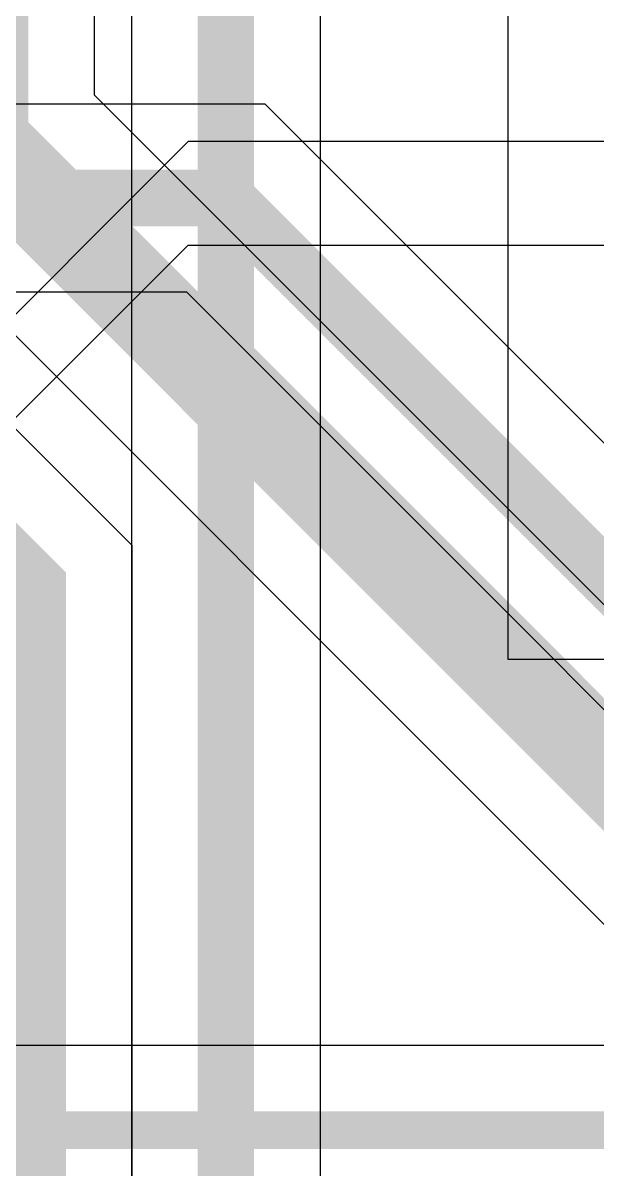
# Model space of a CAD drawing. Extents: x 0 to 323, y 0 to 320.
# Drawn here: x 151.33 to 154.38, y 237.35 to 243.44 of the extents above; entities that cross this region are included whole.
import ezdxf

# ---------------------------------------------------------------- set-up
doc = ezdxf.new("R2010")
doc.units = 0
doc.header["$MEASUREMENT"] = 0
for name, color, linetype in [('ETCH_BOTTOM', 7, 'CONTINUOUS'), ('ETCH_INT1', 4, 'CONTINUOUS'), ('ETCH_INT2', 5, 'CONTINUOUS'), ('ETCH_TOP', 2, 'CONTINUOUS')]:
    doc.layers.add(name, color=color, linetype=linetype)

msp = doc.modelspace()

# ---------------------------------------------------------------- linework, layer by layer
at = {"layer": 'ETCH_BOTTOM'}
for points, format in [([(143.2126, 262.4055, 0.5, 0.5, 0), (143.2126, 261.0555, 0.5, 0.5, 0), (144.6626, 259.6055, 0.5, 0.5, 0), (146.9733, 259.6055, 0.5, 0.5, 0), (151.1126, 255.4662, 0.5, 0.5, 0), (151.1126, 242.8055, 0.5, 0.5, 0), (154.8626, 239.0555, 0.5, 0.5, 0)], "xyseb"), ([(151.7127, 255.7148), (151.7127, 243.0541), (155.1112, 239.6556), (156.9125, 239.6556), (156.9125, 240.6556), (158.9125, 240.6556), (158.9125, 241.8554), (156.3125, 241.8554), (156.3125, 244.0638, -0.845035), (156.3125, 245.2472), (156.3125, 245.7056), (157.4125, 245.7056), (157.4125, 246.3431, -0.683031), (157.4125, 247.3679), (157.4125, 247.8554), (156.3125, 247.8554), (156.3125, 248.6146, -0.831918), (156.3125, 249.6964), (156.3125, 250.4556), (159.3383, 250.4556, -1.033799)], "xyb"), ([(147.9125, 237.0554), (147.9125, 237.5138, -0.155693), (147.5883, 237.6812), (147.3233, 237.9462, -0.773929), (147.9125, 238.9475), (147.9125, 239.2554), (147.7626, 239.2554, -1), (147.7626, 240.4556), (147.9125, 240.4556), (147.9125, 240.9056), (150.2553, 240.9056), (147.4775, 243.6834), (147.4775, 244.4913, -1.558329), (148.4777, 244.4913), (148.4777, 244.0976), (151.9127, 240.6626), (151.9127, 232.3126)], "xyb"), ([(147.9776, 244.7205, 0.3, 0.3, 0), (147.9776, 243.8905, 0.3, 0.3, 0), (151.4126, 240.4555, 0.3, 0.3, 0), (151.4126, 232.1055, 0.3, 0.3, 0), (153.0626, 230.4555, 0.3, 0.3, 0), (153.0626, 212.4555, 0.3, 0.3, 0), (152.2626, 211.6555, 0.3, 0.3, 0), (152.2626, 209.8055, 0.3, 0.3, 0)], "xyseb"), ([(157.8053, 235.4056), (154.7435, 238.4673, -0.147459), (154.4383, 238.6312), (150.5125, 242.5569)], "xyb")]:
    msp.add_lwpolyline(points, format=format, dxfattribs=at)
at = {"layer": 'ETCH_INT1'}
for points, format in [([(157.6926, 236.499), (156.2432, 237.9484), (156.2432, 237.9677), (152.2055, 242.0054), (130.7555, 242.0054), (127.909, 244.8519, -1), (128.6162, 245.5591), (128.6162, 245.5591), (131.1697, 243.0056), (141.4855, 243.0056, -1.362386), (142.4397, 243.0056), (144.2442, 243.0056, -4.349856), (144.681, 243.0056), (152.6197, 243.0056), (156.5155, 239.1099, -2.085046), (157.067, 238.5584), (157.2434, 238.3819), (157.2434, 238.3626), (158.6928, 236.9132)], "xyb"), ([(128.2626, 245.2055, 0.3, 0.3, 0), (130.9626, 242.5055, 0.3, 0.3, 0), (152.4126, 242.5055, 0.3, 0.3, 0), (156.7433, 238.1748, 0.3, 0.3, 0), (156.7433, 238.1555, 0.3, 0.3, 0), (158.1927, 236.7061, 0.3, 0.3, 0), (158.1927, 225.6356, 0.3, 0.3, 0), (152.2126, 219.6555, 0.3, 0.3, 0), (152.2126, 214.7555, 0.3, 0.3, 0)], "xyseb"), ([(124.7128, 243.6556), (127.9633, 243.6556), (129.6077, 242.0112), (129.6077, 241.6469), (133.249, 238.0056), (135.5619, 238.0056), (135.9119, 238.3556), (137.1133, 238.3556), (137.4633, 238.0056), (137.9056, 238.0056, -2.529287), (138.5896, 238.0056), (145.0355, 238.0056, -1.362386), (145.9897, 238.0056), (147.4056, 238.0056, -2.529287), (148.0896, 238.0056), (155.5547, 238.0056), (157.3927, 236.1676)], "xyb"), ([(153.8026, 232.7829, 0.2, 0.2, 0), (154.1652, 233.1455, 0.2, 0.2, 0), (156.3726, 233.1455, 0.2, 0.2, 0), (156.9426, 233.7155, 0.2, 0.2, 0), (156.9426, 235.9812, 0.2, 0.2, 0), (155.3683, 237.5555, 0.2, 0.2, 0), (137.2769, 237.5555, 0.2, 0.2, 0), (136.9269, 237.9055, 0.2, 0.2, 0), (136.0983, 237.9055, 0.2, 0.2, 0), (135.7483, 237.5555, 0.2, 0.2, 0), (133.0626, 237.5555, 0.2, 0.2, 0), (129.1576, 241.4605, 0.2, 0.2, 0), (129.1576, 241.8248, 0.2, 0.2, 0), (127.7769, 243.2055, 0.2, 0.2, 0), (46.1526, 243.2055, 0.2, 0.2, 0), (44.8526, 241.9055, 0.2, 0.2, 0), (30.7426, 241.9055, 0.2, 0.2, 0), (27.6426, 238.8055, 0.2, 0.2, 0), (18.6826, 238.8055, 0.2, 0.2, 0), (16.1526, 236.2755, 0.2, 0.2, 0), (11.6426, 236.2755, 0.2, 0.2, 0), (10.9926, 236.9255, 0.2, 0.2, 0)], "xyseb")]:
    msp.add_lwpolyline(points, format=format, dxfattribs=at)
at = {"layer": 'ETCH_INT2'}
for points in [[(175.2802, 255.1555), (162.5626, 255.1555), (162.4626, 255.2555), (161.9126, 255.2555), (157.3126, 250.6555), (157.3126, 247.2563), (157.2942, 247.2411, 0.471125), (157.2942, 246.4699), (157.3126, 246.4547), (157.3126, 242.9055), (157.2126, 242.8055), (152.2126, 242.8055), (149.6626, 240.2555), (148.0632, 240.2555), (148.0501, 240.2647, 0.316177), (147.4751, 240.2647), (147.462, 240.2555), (145.9204, 240.2555), (145.9057, 240.2693, 0.397167), (145.2195, 240.2693), (145.2048, 240.2555), (126.5148, 240.2555)], [(126.3132, 239.8555), (137.6569, 239.8555, -0.471157), (137.7565, 239.7349, 1.210529), (138.7387, 239.7349, -0.471157), (138.8383, 239.8555), (145.0632, 239.8555), (145.0709, 239.8141, 0.831244), (146.0543, 239.8141), (146.062, 239.8555), (147.2604, 239.8555), (147.2646, 239.8095, 0.91207), (148.2606, 239.8095), (148.2648, 239.8555), (149.8126, 239.8555), (152.2126, 242.2555), (161.2412, 242.2555), (161.2534, 242.2224, 0.696957), (162.1918, 242.2224), (162.204, 242.2555), (180.6626, 242.2555)]]:
    msp.add_lwpolyline(points, format="xyb", dxfattribs=at)
at = {"layer": 'ETCH_TOP'}
for points, format in [([(169.5625, 193.3741), (169.5625, 250.3484), (161.9877, 257.9232), (161.9877, 255.1556), (164.0127, 255.1556), (164.0127, 252.5554), (162.4877, 252.5554), (162.4877, 249.9054), (162.2127, 249.9054), (162.2127, 249.8555, -1), (161.2125, 249.8555), (161.2125, 249.9054), (160.2209, 249.9054, -0.654547), (159.3043, 249.9054), (158.9875, 249.9054), (158.9875, 252.5554), (156.0625, 252.5554), (156.0625, 253.3554), (154.3197, 253.3554), (152.9127, 251.9484), (152.9127, 229.4253)], "xyb"), ([(86.9343, 214.7555, 0.3, 0.3, 0), (140.4409, 214.7555, 0.3, 0.3, 0), (140.6409, 214.9555, 0.3, 0.3, 0), (142.3843, 214.9555, 0.3, 0.3, 0), (142.5843, 214.7555, 0.3, 0.3, 0), (145.5626, 214.7555, 0.3, 0.3, 0), (150.0426, 219.2355, 0.3, 0.3, 0), (150.0426, 226.7062, 0.3, 0.3, 0), (150.0126, 226.7362, 0.3, 0.3, 0), (150.0126, 227.2748, 0.3, 0.3, 0), (150.3933, 227.6555, 0.3, 0.3, 0), (150.4357, 227.6555, 0.3, 0.3, 0), (152.4126, 229.6324, 0.3, 0.3, 0), (152.4126, 252.1555, 0.3, 0.3, 0), (154.1126, 253.8555, 0.3, 0.3, 0), (157.1126, 253.8555, 0.3, 0.3, 0)], "xyseb"), ([(159.8627, 238.9054), (157.5697, 238.9054), (157.3662, 238.7019, -0.845384), (156.5625, 239.2735), (156.5625, 240.5054), (156.5127, 240.5054), (156.5127, 240.0554), (153.9125, 240.0554), (153.9125, 247.4056), (156.5127, 247.4056), (156.5127, 245.2472, -0.384916), (157.0114, 244.6156), (159.1155, 244.6156), (159.2625, 244.7626)], "xyb")]:
    msp.add_lwpolyline(points, format=format, dxfattribs=at)
msp.add_lwpolyline([(151.9125, 229.8395), (151.9125, 252.3626), (153.9055, 254.3556), (156.0625, 254.3556), (156.0625, 255.1556), (158.4875, 255.1556), (158.4875, 256.0554)], dxfattribs=at)

doc.saveas('drawing.dxf')
